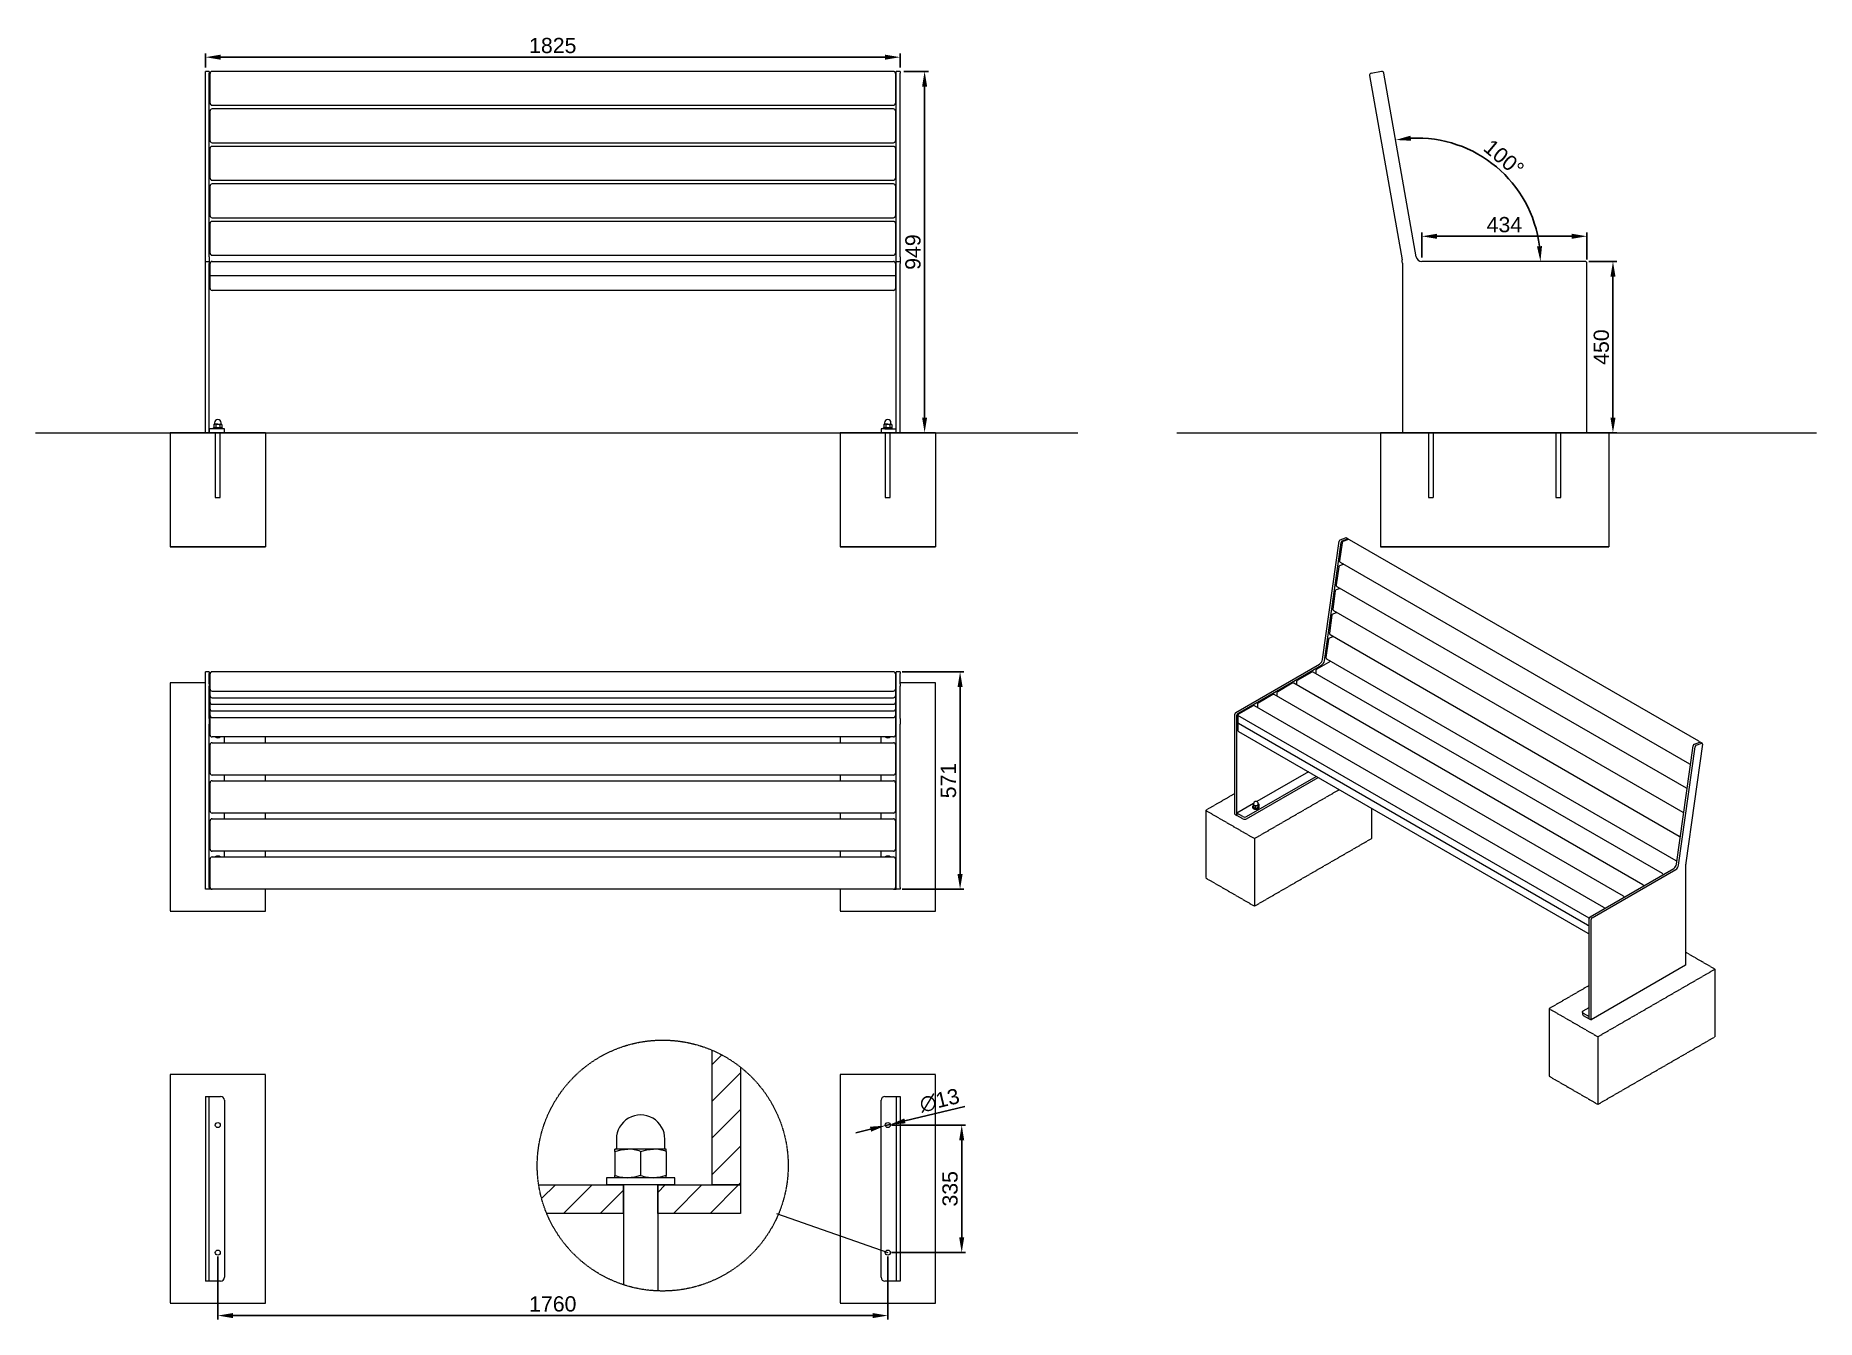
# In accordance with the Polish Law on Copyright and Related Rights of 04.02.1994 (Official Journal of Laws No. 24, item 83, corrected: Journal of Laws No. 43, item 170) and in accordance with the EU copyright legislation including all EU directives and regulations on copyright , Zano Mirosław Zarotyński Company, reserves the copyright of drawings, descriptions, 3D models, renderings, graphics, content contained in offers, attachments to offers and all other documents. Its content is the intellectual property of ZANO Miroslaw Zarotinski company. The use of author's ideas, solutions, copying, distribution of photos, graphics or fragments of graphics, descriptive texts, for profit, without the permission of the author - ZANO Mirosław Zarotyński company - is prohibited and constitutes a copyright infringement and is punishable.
# Model space of a CAD drawing. Header units: millimetres. Extents: x -314 to 4364, y 496 to 3869.
import ezdxf

# ---------------------------------------------------------------- set-up
doc = ezdxf.new("R2010")
doc.units = ezdxf.units.MM
doc.linetypes.add('HIDDEN', pattern=[1.905, 1.27, -0.635])
for name, color, linetype, lineweight in [('ZANO_R', 7, 'Continuous', 0), ('ZANO_R_przerywana', 7, 'HIDDEN', 0), ('ZANO_W', 1, 'Continuous', 0)]:
    doc.layers.add(name, color=color, linetype=linetype, lineweight=lineweight)
doc.styles.get("Standard").update_dxf_attribs({"font": 'ARIALUNI.TTF'})
doc.dimstyles.new('pl i ang', dxfattribs={"dimtxt": 50, "dimasz": 50, "dimexe": 1.25, "dimexo": 0.625, "dimgap": 10, "dimtad": 1, "dimtoh": 1, "dimtxsty": 'Standard', "dimcen": 2.5, "dimclrd": 1, "dimclre": 1, "dimclrt": 1, "dimadec": 0, "dimazin": 0, "dimtfac": 1, "dimtmove": 0, "dimatfit": 3, "dimfxl": 1, "dimarcsym": 1})

# ---------------------------------------------------------------- blocks, each defined once
blk = doc.blocks.new('*D404')
at = {"layer": 'ZANO_W', "color": 1, "lineweight": -2}
for p, q in [((3766.6, 3275.4), (3839.8, 3275.4)), ((3829.8, 3235.4), (3829.8, 2865.4)), ((3771.6, 2825.4), (3839.8, 2825.4))]:
    blk.add_line(p, q, dxfattribs=at)
at = {"layer": 'ZANO_W', "color": 1}
for points in [[(3836.5, 3235.4), (3823.2, 3235.4), (3829.8, 3275.4)], [(3823.2, 2865.4), (3836.5, 2865.4), (3829.8, 2825.4)]]:
    blk.add_solid(points, dxfattribs=at)
at = {"layer": 'ZANO_W', "color": 1, "insert": (3799.4, 3050.4), "char_height": 40, "attachment_point": 5, "rotation": 90}
blk.add_mtext('450', dxfattribs=at)
blk = doc.blocks.new('*D406')
at = {"layer": 'ZANO_W', "color": 1, "lineweight": -2}
for p, q in [((1967.2, 3774.6), (2031.5, 3774.6)), ((2021.5, 3734.6), (2021.5, 2865.4)), ((1967.2, 2825.4), (2031.5, 2825.4))]:
    blk.add_line(p, q, dxfattribs=at)
at = {"layer": 'ZANO_W', "color": 1}
for points in [[(2028.2, 3734.6), (2014.9, 3734.6), (2021.5, 3774.6)], [(2014.9, 2865.4), (2028.2, 2865.4), (2021.5, 2825.4)]]:
    blk.add_solid(points, dxfattribs=at)
at = {"layer": 'ZANO_W', "color": 1, "insert": (1991.1, 3300), "char_height": 40, "attachment_point": 5, "rotation": 90}
blk.add_mtext('949', dxfattribs=at)
blk = doc.blocks.new('*D407')
at = {"layer": 'ZANO_W', "color": 1, "lineweight": -2}
blk.add_arc((3315.1, 3275.4), 324.2, 7.0739, 92.9261, dxfattribs=at)
at = {"layer": 'ZANO_W', "color": 1}
for points in [[(3297.8, 3605.8), (3299.3, 3592.5), (3258.9, 3594.6)], [(3630.2, 3314.9), (3643.5, 3315.7), (3639.3, 3275.4)]]:
    blk.add_solid(points, dxfattribs=at)
at = {"layer": 'ZANO_W', "color": 1, "insert": (3543.2, 3547.1), "char_height": 40, "attachment_point": 5, "rotation": 320}
blk.add_mtext('100%%d', dxfattribs=at)
blk = doc.blocks.new('*D408')
at = {"layer": 'ZANO_W', "color": 1, "lineweight": -2}
for p, q in [((3327.7, 3285.4), (3327.7, 3351.5)), ((3367.7, 3341.5), (3721.6, 3341.5)), ((3761.6, 3280.4), (3761.6, 3351.5))]:
    blk.add_line(p, q, dxfattribs=at)
at = {"layer": 'ZANO_W', "color": 1}
for points in [[(3367.7, 3348.2), (3367.7, 3334.8), (3327.7, 3341.5)], [(3721.6, 3334.8), (3721.6, 3348.2), (3761.6, 3341.5)]]:
    blk.add_solid(points, dxfattribs=at)
at = {"layer": 'ZANO_W', "color": 1, "insert": (3544.6, 3371.9), "char_height": 40, "attachment_point": 5}
blk.add_mtext('434', dxfattribs=at)
blk = doc.blocks.new('*D409')
at = {"layer": 'ZANO_W', "color": 1, "lineweight": -2}
for p, q in [((132.2, 3784.6), (132.2, 3822)), ((172.2, 3812), (1917.2, 3812)), ((1957.2, 3784.6), (1957.2, 3822))]:
    blk.add_line(p, q, dxfattribs=at)
at = {"layer": 'ZANO_W', "color": 1}
for points in [[(172.2, 3818.7), (172.2, 3805.4), (132.2, 3812)], [(1917.2, 3805.4), (1917.2, 3818.7), (1957.2, 3812)]]:
    blk.add_solid(points, dxfattribs=at)
at = {"layer": 'ZANO_W', "color": 1, "insert": (1044.7, 3842.5), "char_height": 40, "attachment_point": 5}
blk.add_mtext('1825', dxfattribs=at)
blk = doc.blocks.new('*D410')
at = {"layer": 'ZANO_W', "color": 1, "lineweight": -2}
for p, q in [((1962.2, 2197.3), (2124.7, 2197.3)), ((2114.7, 1666.1), (2114.7, 2157.3)), ((1962.2, 1626.1), (2124.7, 1626.1))]:
    blk.add_line(p, q, dxfattribs=at)
at = {"layer": 'ZANO_W', "color": 1}
for points in [[(2121.4, 2157.3), (2108, 2157.3), (2114.7, 2197.3)], [(2108, 1666.1), (2121.4, 1666.1), (2114.7, 1626.1)]]:
    blk.add_solid(points, dxfattribs=at)
at = {"layer": 'ZANO_W', "color": 1, "insert": (2084.3, 1911.7), "char_height": 40, "attachment_point": 5, "rotation": 90}
blk.add_mtext('571', dxfattribs=at)
blk = doc.blocks.new('*D411')
at = {"layer": 'ZANO_W', "color": 1, "lineweight": -2}
for p, q in [((2127.2, 1055.6), (1969.9, 1017.5)), ((1879.5, 995.7), (1840.6, 986.3)), ((1918.4, 1005.1), (1931, 1008.1))]:
    blk.add_line(p, q, dxfattribs=at)
at = {"layer": 'ZANO_W', "color": 1}
for points in [[(1881.1, 989.2), (1877.9, 1002.2), (1918.4, 1005.1)], [(1968.3, 1024), (1971.4, 1011.1), (1931, 1008.1)]]:
    blk.add_solid(points, dxfattribs=at)
at = {"layer": 'ZANO_W', "color": 1, "insert": (2060.8, 1071.1), "char_height": 40, "attachment_point": 5, "rotation": 13.5919}
blk.add_mtext('∅13', dxfattribs=at)
blk = doc.blocks.new('*D412')
at = {"layer": 'ZANO_W', "color": 1, "lineweight": -2}
for p, q in [((1934.7, 1006.6), (2129, 1006.6)), ((2119, 711.6), (2119, 966.6)), ((1934.7, 671.6), (2129, 671.6))]:
    blk.add_line(p, q, dxfattribs=at)
at = {"layer": 'ZANO_W', "color": 1}
for points in [[(2125.6, 966.6), (2112.3, 966.6), (2119, 1006.6)], [(2112.3, 711.6), (2125.6, 711.6), (2119, 671.6)]]:
    blk.add_solid(points, dxfattribs=at)
at = {"layer": 'ZANO_W', "color": 1, "insert": (2088.5, 839.1), "char_height": 40, "attachment_point": 5, "rotation": 90}
blk.add_mtext('335', dxfattribs=at)
blk = doc.blocks.new('*D413')
at = {"layer": 'ZANO_W', "color": 1, "lineweight": -2}
for p, q in [((164.7, 661.6), (164.7, 496.1)), ((1924.7, 661.6), (1924.7, 496.1)), ((1884.7, 506.1), (204.7, 506.1))]:
    blk.add_line(p, q, dxfattribs=at)
at = {"layer": 'ZANO_W', "color": 1}
for points in [[(204.7, 512.8), (204.7, 499.4), (164.7, 506.1)], [(1884.7, 499.4), (1884.7, 512.8), (1924.7, 506.1)]]:
    blk.add_solid(points, dxfattribs=at)
at = {"layer": 'ZANO_W', "color": 1, "insert": (1044.7, 536.5), "char_height": 40, "attachment_point": 5}
blk.add_mtext('1760', dxfattribs=at)

msp = doc.modelspace()

# ---------------------------------------------------------------- linework, layer by layer
at = {"layer": 'ZANO_R'}
for p, q in [((142.2, 3774.6), (132.2, 3774.6)), ((132.2, 3770.4), (132.2, 3774.6)), ((132.2, 3287.8), (132.2, 3770.4)), ((142.2, 3774.6), (142.2, 3770.4)), ((142.2, 3287.8), (142.2, 3770.4)), ((144.7, 3695.7), (144.7, 3769.6)), ((1939.7, 3774.6), (149.7, 3774.6)), ((1944.7, 3769.6), (1944.7, 3695.7)), ((1957.2, 3774.6), (1947.2, 3774.6)), ((1947.2, 3770.4), (1947.2, 3774.6)), ((1947.2, 3287.8), (1947.2, 3770.4)), ((1957.2, 3774.6), (1957.2, 3770.4)), ((1957.2, 3287.8), (1957.2, 3770.4)), ((3190.4, 3763.8), (3275.8, 3279.7)), ((3222.1, 3774.5), (3194.5, 3769.6)), ((3313, 3287.8), (3227.9, 3770.4)), ((144.7, 3690.9), (144.7, 3695.7)), ((1944.7, 3695.7), (1944.7, 3690.9)), ((144.7, 3597.2), (144.7, 3671.1)), ((149.7, 3685.9), (1939.7, 3685.9)), ((1939.7, 3676.1), (149.7, 3676.1)), ((1944.7, 3671.1), (1944.7, 3597.2)), ((144.7, 3592.4), (144.7, 3597.2)), ((144.7, 3498.8), (144.7, 3572.6)), ((149.7, 3587.4), (1939.7, 3587.4)), ((1939.7, 3577.6), (149.7, 3577.6)), ((1944.7, 3597.2), (1944.7, 3592.4)), ((1944.7, 3572.6), (1944.7, 3498.8)), ((144.7, 3493.9), (144.7, 3498.8)), ((144.7, 3400.3), (144.7, 3474.1)), ((149.7, 3488.9), (1939.7, 3488.9)), ((1939.7, 3479.1), (149.7, 3479.1)), ((1944.7, 3498.8), (1944.7, 3493.9)), ((1944.7, 3474.1), (1944.7, 3400.3)), ((144.7, 3395.4), (144.7, 3400.3)), ((144.7, 3301.8), (144.7, 3375.7)), ((149.7, 3390.4), (1939.7, 3390.4)), ((1939.7, 3380.7), (149.7, 3380.7)), ((1944.7, 3400.3), (1944.7, 3395.4)), ((1944.7, 3375.7), (1944.7, 3301.8)), ((132.2, 3275.4), (132.2, 3287.8)), ((132.2, 3275.4), (142.2, 3275.4)), ((132.2, 3270.4), (132.2, 3275.4)), ((142.2, 3287.8), (142.2, 3275.4)), ((142.2, 3275.4), (142.2, 3270.4)), ((144.7, 3296.9), (144.7, 3301.8)), ((149.7, 3291.9), (1939.7, 3291.9)), ((149.7, 3275.4), (1939.7, 3275.4)), ((1944.7, 3301.8), (1944.7, 3296.9)), ((1947.2, 3275.4), (1947.2, 3287.8)), ((1947.2, 3275.4), (1957.2, 3275.4)), ((1947.2, 3270.4), (1947.2, 3275.4)), ((1957.2, 3287.8), (1957.2, 3275.4)), ((1957.2, 3275.4), (1957.2, 3270.4)), ((3756.6, 3275.4), (3327.7, 3275.4)), ((132.2, 2825.4), (132.2, 3270.4)), ((142.2, 2825.4), (142.2, 3270.4)), ((144.7, 3237.4), (144.7, 3270.4)), ((149.7, 3237.4), (144.7, 3237.4)), ((144.7, 3204.4), (144.7, 3237.4)), ((1939.7, 3237.4), (149.7, 3237.4)), ((1944.7, 3237.4), (1939.7, 3237.4)), ((1944.7, 3270.4), (1944.7, 3237.4)), ((1944.7, 3237.4), (1944.7, 3204.4)), ((1947.2, 2825.4), (1947.2, 3270.4)), ((1957.2, 2825.4), (1957.2, 3270.4)), ((3276.6, 3271), (3276.6, 2825.4)), ((3761.6, 2825.4), (3761.6, 3270.4)), ((1939.7, 3199.4), (149.7, 3199.4)), ((-313.9, 2825.4), (2424.3, 2825.4)), ((39.7, 2825.4), (289.7, 2825.4)), ((289.7, 2825.4), (39.7, 2825.4)), ((142.2, 2835.4), (142.2, 2825.4)), ((172.2, 2835.4), (142.2, 2835.4)), ((152.7, 2837.9), (152.7, 2835.4)), ((152.7, 2837.9), (176.7, 2837.9)), ((155.7, 2847.9), (154.3, 2847.1)), ((154.3, 2847.1), (154.3, 2838.7)), ((154.3, 2838.7), (155.7, 2837.9)), ((155.7, 2847.9), (156.9, 2847.9)), ((156.2, 2851.4), (156.2, 2848.1)), ((164.7, 2847.9), (156.9, 2847.9)), ((158.2, 2825.4), (171.2, 2825.4)), ((158.2, 2825.4), (171.2, 2825.4)), ((159.5, 2847.1), (159.5, 2838.7)), ((164.7, 2847.9), (172.5, 2847.9)), ((169.9, 2847.1), (169.9, 2838.7)), ((182.2, 2835.4), (172.2, 2835.4)), ((172.5, 2847.9), (173.7, 2847.9)), ((173.2, 2848.1), (173.2, 2851.4)), ((175.1, 2847.1), (173.7, 2847.9)), ((173.7, 2837.9), (175.1, 2838.7)), ((175.1, 2847.1), (175.1, 2838.7)), ((176.7, 2835.4), (176.7, 2837.9)), ((182.2, 2825.4), (182.2, 2835.4)), ((1799.7, 2825.4), (2049.7, 2825.4)), ((2049.7, 2825.4), (1799.7, 2825.4)), ((1907.2, 2835.4), (1907.2, 2825.4)), ((1917.2, 2835.4), (1907.2, 2835.4)), ((1912.7, 2837.9), (1912.7, 2835.4)), ((1912.7, 2837.9), (1936.7, 2837.9)), ((1915.7, 2847.9), (1914.3, 2847.1)), ((1914.3, 2847.1), (1914.3, 2838.7)), ((1914.3, 2838.7), (1915.7, 2837.9)), ((1915.7, 2847.9), (1916.9, 2847.9)), ((1916.2, 2851.4), (1916.2, 2848.1)), ((1924.7, 2847.9), (1916.9, 2847.9)), ((1917.2, 2835.4), (1947.2, 2835.4)), ((1918.2, 2825.4), (1931.2, 2825.4)), ((1918.2, 2825.4), (1931.2, 2825.4)), ((1919.5, 2847.1), (1919.5, 2838.7)), ((1924.7, 2847.9), (1932.5, 2847.9)), ((1929.9, 2847.1), (1929.9, 2838.7)), ((1932.5, 2847.9), (1933.7, 2847.9)), ((1933.2, 2848.1), (1933.2, 2851.4)), ((1935.1, 2847.1), (1933.7, 2847.9)), ((1933.7, 2837.9), (1935.1, 2838.7)), ((1935.1, 2847.1), (1935.1, 2838.7)), ((1936.7, 2835.4), (1936.7, 2837.9)), ((1947.2, 2825.4), (1947.2, 2835.4)), ((2684.3, 2825.4), (4364.2, 2825.4)), ((3219.1, 2825.4), (3819.1, 2825.4)), ((3819.1, 2825.4), (3219.1, 2825.4)), ((3358.1, 2825.4), (3345.1, 2825.4)), ((3693.1, 2825.4), (3680.1, 2825.4)), ((3066.7, 2229.4), (3110.3, 2540.3)), ((3071.8, 2226.4), (3115.4, 2537.3)), ((3118.2, 2536.5), (3111.5, 2489)), ((3113.3, 2544.4), (3127.4, 2549.7)), ((3118.4, 2541.4), (3132.5, 2546.7)), ((3134.7, 2544.7), (3120.5, 2539.4)), ((3133.9, 2546.7), (3128.8, 2549.6)), ((4055.3, 2014.8), (3137.8, 2544.5)), ((3122.5, 2480.1), (3111.6, 2476)), ((3113.3, 2485.3), (4030.8, 1955.7)), ((3109.3, 2473.1), (3102.6, 2425.5)), ((3100.4, 2409.7), (3093.7, 2362.1)), ((3113.6, 2416.6), (3102.7, 2412.6)), ((3104.4, 2421.9), (4021.9, 1892.2)), ((3091.5, 2346.3), (3084.8, 2298.7)), ((3104.7, 2353.2), (3093.8, 2349.1)), ((3095.5, 2358.5), (4013, 1828.8)), ((3086.6, 2295), (4004.1, 1765.4)), ((3082.6, 2282.8), (3075.9, 2235.3)), ((3095.8, 2289.8), (3084.9, 2285.7)), ((2839.3, 2090.8), (3059.1, 2217.7)), ((2844.4, 2087.8), (3064.2, 2214.7)), ((3049.7, 2201), (3049.7, 2192.5)), ((3088.4, 2225.5), (3051.5, 2204.2)), ((3077.7, 2231.6), (3995.2, 1702)), ((142.2, 2197.3), (132.2, 2197.3)), ((132.2, 2193.2), (132.2, 2197.3)), ((132.2, 2165.6), (132.2, 2193.2)), ((132.2, 2159.8), (132.2, 2165.6)), ((132.2, 2074.7), (132.2, 2159.8)), ((142.2, 2197.3), (142.2, 2193.2)), ((142.2, 2165.6), (142.2, 2193.2)), ((144.7, 2168.6), (142.2, 2168.6)), ((142.2, 2165.6), (142.2, 2159.8)), ((142.2, 2074.7), (142.2, 2159.8)), ((144.7, 2164.8), (144.7, 2192.3)), ((144.7, 2151.7), (144.7, 2164.8)), ((1939.7, 2197.3), (149.7, 2197.3)), ((1944.7, 2192.3), (1944.7, 2164.8)), ((1947.2, 2168.6), (1944.7, 2168.6)), ((1944.7, 2164.8), (1944.7, 2151.7)), ((1957.2, 2197.3), (1947.2, 2197.3)), ((1947.2, 2193.2), (1947.2, 2197.3)), ((1947.2, 2165.6), (1947.2, 2193.2)), ((1947.2, 2159.8), (1947.2, 2165.6)), ((1947.2, 2074.7), (1947.2, 2159.8)), ((1957.2, 2197.3), (1957.2, 2193.2)), ((1957.2, 2165.6), (1957.2, 2193.2)), ((1957.2, 2165.6), (1957.2, 2159.8)), ((1957.2, 2074.7), (1957.2, 2159.8)), ((2987.4, 2167.2), (2949, 2145)), ((3908.6, 1637.5), (2991.1, 2167.2)), ((2998.4, 2171.4), (2998.4, 2162.9)), ((3038.7, 2196.8), (3000.2, 2174.6)), ((3959.8, 1667.1), (3042.3, 2196.8)), ((144.7, 2111.1), (142.2, 2111.1)), ((144.7, 2147.4), (144.7, 2151.7)), ((144.7, 2134.4), (144.7, 2147.4)), ((144.7, 2130), (144.7, 2134.4)), ((144.7, 2117), (144.7, 2130)), ((144.7, 2112.7), (144.7, 2117)), ((144.7, 2099.6), (144.7, 2112.7)), ((149.7, 2146.7), (1939.7, 2146.7)), ((149.7, 2129.4), (1939.7, 2129.4)), ((149.7, 2112), (1939.7, 2112)), ((1944.7, 2151.7), (1944.7, 2147.4)), ((1944.7, 2147.4), (1944.7, 2134.4)), ((1944.7, 2134.4), (1944.7, 2130)), ((1944.7, 2130), (1944.7, 2117)), ((1944.7, 2117), (1944.7, 2112.7)), ((1944.7, 2112.7), (1944.7, 2099.6)), ((1944.7, 2111.1), (1947.2, 2111.1)), ((2884.9, 2108), (2846.5, 2085.8)), ((3806, 1578.3), (2888.5, 2108)), ((2895.9, 2112.2), (2895.9, 2103.7)), ((2936.2, 2137.6), (2897.7, 2115.4)), ((3857.3, 1607.9), (2939.8, 2137.6)), ((2947.2, 2141.8), (2947.2, 2133.3)), ((132.2, 2060), (132.2, 2074.7)), ((132.2, 1631.1), (132.2, 2060)), ((142.2, 2074.7), (142.2, 2060)), ((142.2, 1631.1), (142.2, 2060)), ((144.7, 2095.3), (144.7, 2099.6)), ((144.7, 2082.3), (144.7, 2095.3)), ((144.7, 2031.1), (144.7, 2082.3)), ((149.7, 2094.6), (1939.7, 2094.6)), ((149.7, 2077.3), (1939.7, 2077.3)), ((1944.7, 2099.6), (1944.7, 2095.3)), ((1944.7, 2095.3), (1944.7, 2082.3)), ((1944.7, 2082.3), (1944.7, 2031.1)), ((1947.2, 2060), (1947.2, 2074.7)), ((1947.2, 1631.1), (1947.2, 2060)), ((1957.2, 2074.7), (1957.2, 2060)), ((1957.2, 1631.1), (1957.2, 2060)), ((2836.8, 1823), (2836.8, 2086.4)), ((2841.9, 1820), (2841.9, 2083.4)), ((2844.7, 2082.7), (2844.7, 2063.1)), ((3767.2, 1550.1), (2844.7, 2082.7)), ((2844.7, 2063.1), (2844.7, 2043.6)), ((3763.2, 1532), (2845.7, 2061.6)), ((1939.7, 2026.1), (149.7, 2026.1)), ((182.2, 2011.1), (182.2, 2026.1)), ((1907.2, 2011.1), (1907.2, 2026.1)), ((2846.5, 2040.5), (3764, 1510.8)), ((4043.6, 2007.3), (4057.7, 2012.6)), ((4064.2, 2009.6), (4059.1, 2012.6)), ((144.7, 1931.1), (144.7, 2006.1)), ((149.7, 2011.1), (1939.7, 2011.1)), ((1944.7, 2006.1), (1944.7, 1931.1)), ((3997, 1692.3), (4040.6, 2003.2)), ((4002.1, 1689.4), (4045.8, 2000.3)), ((4064.9, 2007.4), (4021.2, 1695.6)), ((4048.7, 2004.4), (4062.9, 2009.7)), ((1939.7, 1926.1), (149.7, 1926.1)), ((182.2, 1911.1), (182.2, 1926.1)), ((1907.2, 1911.1), (1907.2, 1926.1)), ((2867.5, 1817), (3050.5, 1922.7)), ((2867.5, 1811.1), (3055.6, 1919.7)), ((3030, 1934.5), (2894.7, 1856.4)), ((4033.9, 1955.4), (4033.9, 1955.4)), ((144.7, 1831.1), (144.7, 1906.1)), ((149.7, 1911.1), (1939.7, 1911.1)), ((1944.7, 1906.1), (1944.7, 1831.1)), ((4025, 1892), (4025, 1892)), ((1939.7, 1826.1), (149.7, 1826.1)), ((182.2, 1811.1), (182.2, 1826.1)), ((1907.2, 1811.1), (1907.2, 1826.1)), ((2885.7, 1851.2), (2841.9, 1825.9)), ((2857.3, 1817), (2841.9, 1825.9)), ((2841.9, 1825.9), (2841.9, 1820)), ((2883.2, 1842.9), (2883.2, 1841.5)), ((2884.6, 1847.3), (2884.6, 1842.3)), ((2885.7, 1850.1), (2885.6, 1849.8)), ((2885.7, 1850.1), (2885.6, 1849.8)), ((2885.7, 1850.9), (2885.7, 1849)), ((2889.9, 1844.2), (2889.9, 1839.2)), ((2897.2, 1845.3), (2897.2, 1840.3)), ((2898, 1849), (2898, 1850.9)), ((2899.1, 1849.5), (2899.1, 1844.5)), ((2900.6, 1841.5), (2900.6, 1842.9)), ((4016.1, 1828.6), (4016.1, 1828.6)), ((144.7, 1731.1), (144.7, 1806.1)), ((149.7, 1811.1), (1939.7, 1811.1)), ((1944.7, 1806.1), (1944.7, 1731.1)), ((2836.8, 1823), (2841.9, 1820)), ((2857.3, 1811.1), (2841.9, 1820)), ((4007.2, 1765.1), (4007.2, 1765.1)), ((144.7, 1631.1), (144.7, 1706.1)), ((1939.7, 1726.1), (149.7, 1726.1)), ((149.7, 1711.1), (1939.7, 1711.1)), ((182.2, 1711.1), (182.2, 1726.1)), ((1907.2, 1711.1), (1907.2, 1726.1)), ((1944.7, 1706.1), (1944.7, 1631.1)), ((3998.3, 1701.7), (3998.3, 1701.7)), ((4020.8, 1690.2), (4020.8, 1426.5)), ((3769.6, 1553.7), (3989.4, 1680.6)), ((3774.8, 1550.8), (3994.6, 1677.7)), ((132.2, 1626.1), (132.2, 1631.1)), ((142.2, 1626.1), (132.2, 1626.1)), ((142.2, 1631.1), (142.2, 1626.1)), ((149.7, 1626.1), (142.2, 1626.1)), ((1939.7, 1626.1), (149.7, 1626.1)), ((1939.7, 1626.1), (1947.2, 1626.1)), ((1947.2, 1626.1), (1947.2, 1631.1)), ((1957.2, 1626.1), (1947.2, 1626.1)), ((1957.2, 1631.1), (1957.2, 1626.1)), ((3767.1, 1285.9), (3767.1, 1549.3)), ((3772.2, 1282.9), (3772.2, 1546.3)), ((4020.8, 1426.5), (3772.2, 1282.9)), ((3751.7, 1306.6), (3767.1, 1315.5)), ((3749.6, 1303.7), (3749.6, 1297.7)), ((3751.7, 1300.7), (3767.1, 1291.8)), ((3751.7, 1294.8), (3767.1, 1285.9)), ((3767.1, 1285.9), (3767.1, 1291.8)), ((3767.1, 1285.9), (3772.2, 1282.9)), ((1463, 1203.3), (1463, 849.6)), ((1463, 1164.7), (1489.1, 1190.8)), ((1463, 1068.5), (1538, 1143.5)), ((1538, 1158.7), (1538, 849.6)), ((132.2, 1081.6), (132.2, 596.6)), ((132.2, 1081.6), (142.2, 1081.6)), ((142.2, 596.6), (142.2, 1081.6)), ((142.2, 1081.6), (172.2, 1081.6)), ((1917.2, 1081.6), (1947.2, 1081.6)), ((1947.2, 1081.6), (1947.2, 596.6)), ((1947.2, 1081.6), (1957.2, 1081.6)), ((1957.2, 1081.6), (1957.2, 596.6)), ((182.2, 1071.6), (182.2, 606.6)), ((1463, 972.3), (1538, 1047.3)), ((1907.2, 606.6), (1907.2, 1071.6)), ((1208, 937.3), (1208, 943.4)), ((1241.8, 943.4), (1208, 943.4)), ((1208, 937.3), (1224.5, 941.7)), ((1208, 937.3), (1208, 874.4)), ((1211.8, 969.6), (1211.8, 945.2)), ((1224.5, 941.7), (1241.8, 943.4)), ((1309.3, 943.4), (1241.8, 943.4)), ((1275.5, 937.3), (1292, 941.7)), ((1275.5, 937.3), (1275.5, 874.4)), ((1292, 941.7), (1309.3, 943.4)), ((1343, 943.4), (1309.3, 943.4)), ((1339.3, 945.2), (1339.3, 969.6)), ((1343, 937.3), (1343, 943.4)), ((1343, 937.3), (1343, 874.4)), ((1463, 876), (1538, 951)), ((1007.7, 849.8), (1230.5, 849.6)), ((1015.5, 813.4), (1051.9, 849.8)), ((1072.9, 774.6), (1148, 849.7)), ((1185.5, 868.4), (1185.5, 849.6)), ((1365.5, 868.4), (1185.5, 868.4)), ((1365.5, 849.6), (1185.5, 849.6)), ((1208, 868.4), (1208, 874.4)), ((1230.5, 774.6), (1230.5, 849.6)), ((1230.5, 849.6), (1230.5, 587.1)), ((1259, 870), (1241.8, 868.4)), ((1275.5, 874.4), (1259, 870)), ((1326.5, 870), (1309.3, 868.4)), ((1320.5, 774.6), (1320.5, 849.6)), ((1320.5, 849.6), (1538, 849.6)), ((1320.5, 849.6), (1320.5, 570.8)), ((1320.5, 829.8), (1340.4, 849.6)), ((1343, 874.4), (1326.5, 870)), ((1343, 868.4), (1343, 874.4)), ((1361.6, 774.6), (1436.6, 849.6)), ((1365.5, 849.6), (1365.5, 868.4)), ((1457.8, 774.6), (1532.8, 849.6)), ((1538, 849.6), (1463, 849.6)), ((1532.8, 849.6), (1538, 854.8)), ((1169.2, 774.6), (1230.5, 836)), ((1230.5, 774.6), (1027.2, 774.6)), ((1538, 774.6), (1320.5, 774.6)), ((142.2, 596.6), (132.2, 596.6)), ((172.2, 596.6), (142.2, 596.6)), ((1947.2, 596.6), (1917.2, 596.6)), ((1957.2, 596.6), (1947.2, 596.6))]:
    msp.add_line(p, q, dxfattribs=at)
at = {"layer": 'ZANO_R', "flags": 128}
for points in [[(154.3, 2847.1), (155.6, 2847.6), (156.9, 2847.9)], [(159.5, 2838.7), (158.2, 2838.1), (156.9, 2837.9)], [(159.5, 2847.1), (163.3, 2847.8), (164.7, 2847.9)], [(164.7, 2837.9), (163.3, 2837.9), (159.5, 2838.7)], [(164.7, 2847.9), (168.7, 2847.4), (169.9, 2847.1)], [(169.9, 2838.7), (168.7, 2838.4), (164.7, 2837.9)], [(169.9, 2847.1), (171.2, 2847.6), (172.5, 2847.9)], [(175.1, 2838.7), (173.8, 2838.1), (172.5, 2837.9)], [(1914.3, 2847.1), (1915.6, 2847.6), (1916.9, 2847.9)], [(1919.5, 2838.7), (1918.2, 2838.1), (1916.9, 2837.9)], [(1919.5, 2847.1), (1923.3, 2847.8), (1924.7, 2847.9)], [(1924.7, 2837.9), (1923.3, 2837.9), (1919.5, 2838.7)], [(1924.7, 2847.9), (1928.7, 2847.4), (1929.9, 2847.1)], [(1929.9, 2838.7), (1928.7, 2838.4), (1924.7, 2837.9)], [(1929.9, 2847.1), (1931.2, 2847.6), (1932.5, 2847.9)], [(1935.1, 2838.7), (1933.8, 2838.1), (1932.5, 2837.9)], [(3134.7, 2544.7), (3134.7, 2545.1), (3134.6, 2545.6), (3134.4, 2546.1), (3134.2, 2546.4), (3133.9, 2546.7), (3133.5, 2546.8), (3133, 2546.8), (3132.5, 2546.7)], [(4064.9, 2007.4), (4065, 2008), (4064.9, 2008.6), (4064.8, 2009), (4064.5, 2009.4), (4064.2, 2009.6), (4063.8, 2009.8), (4063.3, 2009.8), (4062.9, 2009.7)], [(2884.6, 1845.7), (2884.5, 1845.6), (2883.8, 1844.9), (2883.4, 1844), (2883.2, 1843.2), (2883.2, 1842.3), (2883.6, 1841.4), (2884.1, 1840.6), (2885, 1839.9), (2886, 1839.2), (2887.2, 1838.7), (2888.5, 1838.3), (2890, 1838), (2891.5, 1837.9), (2893, 1838), (2894.5, 1838.1), (2895.9, 1838.5), (2897.1, 1839), (2898.3, 1839.5), (2899.2, 1840.2), (2899.9, 1841), (2899.9, 1841)], [(2883.2, 1841.5), (2883.2, 1840.8), (2883.6, 1840), (2884.1, 1839.1), (2885, 1838.4), (2886, 1837.8), (2887.2, 1837.2), (2888.5, 1836.8), (2890, 1836.6), (2891.5, 1836.4), (2893, 1836.5), (2894.5, 1836.7), (2895.9, 1837), (2897.1, 1837.5), (2898.3, 1838.1), (2899.2, 1838.8), (2899.9, 1839.5)], [(2884.6, 1847.3), (2886.6, 1846.6), (2887.2, 1846.2)], [(2887.2, 1840.3), (2886.6, 1840.7), (2884.6, 1842.3)], [(2898, 1849.7), (2898.1, 1849.5), (2898.2, 1848.8), (2898, 1848), (2897.6, 1847.3), (2897, 1846.7), (2896.1, 1846.1), (2895.1, 1845.7), (2893.9, 1845.4), (2892.7, 1845.2), (2891.4, 1845.2), (2890.1, 1845.3), (2888.9, 1845.6), (2887.9, 1846), (2886.9, 1846.5), (2886.2, 1847.2), (2885.8, 1847.9), (2885.5, 1848.6), (2885.6, 1849.3), (2885.7, 1849.7)], [(2885.7, 1849), (2885.8, 1848.4), (2886.1, 1847.7), (2886.7, 1847.1), (2887.5, 1846.5), (2888.5, 1846), (2889.7, 1845.7), (2890.9, 1845.5), (2892.2, 1845.5), (2893.5, 1845.6), (2894.7, 1845.8), (2895.7, 1846.2), (2896.6, 1846.8), (2897.3, 1847.4), (2897.8, 1848.1), (2898, 1848.8), (2898, 1849)], [(2887.2, 1846.2), (2889.3, 1844.7), (2889.9, 1844.2)], [(2889.9, 1839.2), (2889.3, 1839.4), (2887.2, 1840.3)], [(2889.9, 1844.2), (2891.7, 1844.8), (2893.5, 1845.2)], [(2897.2, 1840.3), (2895.4, 1839.7), (2893.5, 1839.3)], [(2897.2, 1845.3), (2897.7, 1846.7), (2898.2, 1847.9)], [(2898, 1850.4), (2898.5, 1850.1), (2899.1, 1849.5)], [(2899.1, 1844.5), (2898.7, 1843.2), (2898.2, 1842)], [(3751.7, 1300.7), (3750.8, 1301.3), (3750.1, 1302.1), (3749.7, 1302.8), (3749.6, 1303.7), (3749.7, 1304.5), (3750.1, 1305.3), (3750.8, 1306), (3751.7, 1306.6)]]:
    msp.add_lwpolyline(points, dxfattribs=at)
at = {"layer": 'ZANO_R'}
msp.add_lwpolyline([(1538, 849.6), (1538, 774.6)], dxfattribs=at)
for centre in [(164.7, 1006.6), (1924.7, 1006.6), (164.7, 671.6), (1924.7, 671.6)]:
    msp.add_circle(centre, 6.5, dxfattribs=at)
for centre, radius, start, end in [((149.7, 3769.6), 5, 90, 180), ((1939.7, 3769.6), 5, 0, 90), ((3195.4, 3764.7), 5, 100, 190), ((3222.9, 3769.6), 5, 10, 100), ((149.7, 3690.9), 5, 180, 270), ((149.7, 3671.1), 5, 90, 180), ((1939.7, 3690.9), 5, 270, 0), ((1939.7, 3671.1), 5, 0, 90), ((149.7, 3592.4), 5, 180, 270), ((149.7, 3572.6), 5, 90, 180), ((1939.7, 3592.4), 5, 270, 0), ((1939.7, 3572.6), 5, 0, 90), ((149.7, 3493.9), 5, 180, 270), ((149.7, 3474.1), 5, 90, 180), ((1939.7, 3493.9), 5, 270, 0), ((1939.7, 3474.1), 5, 0, 90), ((149.7, 3395.4), 5, 180, 270), ((149.7, 3375.7), 5, 90, 180), ((1939.7, 3395.4), 5, 270, 0), ((1939.7, 3375.7), 5, 0, 90), ((149.7, 3296.9), 5, 180, 270), ((149.7, 3270.4), 5, 90, 180), ((1939.7, 3296.9), 5, 270, 0), ((1939.7, 3270.4), 5, 0, 90), ((3226.6, 3271), 50, 0, 10), ((3327.7, 3290.4), 15, 190, 270), ((3756.6, 3270.4), 5, 0, 90), ((149.7, 3204.4), 5, 180, 270), ((1939.7, 3204.4), 5, 270, 0), ((164.7, 2851.4), 8.5, 0, 180), ((1924.7, 2851.4), 8.5, 0, 180), ((157, 2842.8), 4.95, 236.8547, 268.7615), ((155.9, 2848.1), 0.25, 270, 0), ((156.8, 2842.9), 4.95, 56.8603, 88.7534), ((172.6, 2842.8), 4.95, 236.857, 268.7607), ((172.4, 2842.9), 4.95, 56.8611, 88.7527), ((173.4, 2848.1), 0.25, 180, 270), ((1917, 2842.8), 4.95, 236.855, 268.7611), ((1915.9, 2848.1), 0.25, 270, 0), ((1916.8, 2842.9), 4.95, 56.8615, 88.753), ((1932.6, 2842.8), 4.95, 236.855, 268.7611), ((1932.4, 2842.9), 4.95, 56.8615, 88.753), ((1933.4, 2848.1), 0.25, 180, 270), ((3115.7, 2539.5), 5.41, 116.2139, 172.1597), ((3120.8, 2536.6), 5.41, 116.2139, 172.1597), ((3121.8, 2536), 3.62, 110.4893, 172.0121), ((3128.1, 2548.3), 1.54, 62.3114, 114.9632), ((3135.9, 2541.3), 3.62, 60.0027, 110.4893), ((3115.1, 2488.5), 3.62, 172.0121, 240.0027), ((3112.9, 2472.6), 3.62, 110.4893, 172.0121), ((3104, 2409.2), 3.62, 110.4893, 172.0121), ((3106.2, 2425), 3.62, 172.0121, 240.0027), ((3095.1, 2345.8), 3.62, 110.4893, 172.0121), ((3097.3, 2361.6), 3.62, 172.0121, 240.0027), ((3088.4, 2298.2), 3.62, 172.0121, 240.0027), ((3086.2, 2282.3), 3.62, 110.4893, 172.0121), ((3053.3, 2201), 3.62, 119.9973, 180), ((3049.9, 2231.9), 17, 302.8577, 351.3587), ((3055.1, 2229), 16.9, 302.7795, 351.4369), ((3079.5, 2234.8), 3.62, 172.0121, 240.0027), ((149.7, 2192.3), 5, 90, 180), ((1939.7, 2192.3), 5, 0, 90), ((2989.2, 2164), 3.62, 60.0027, 119.9973), ((3002.1, 2171.4), 3.62, 119.9973, 180), ((3040.5, 2193.6), 3.62, 60.0027, 119.9973), ((149.7, 2151.7), 5, 180, 270), ((149.7, 2134.4), 5, 180, 270), ((149.7, 2117), 5, 180, 270), ((1939.7, 2151.7), 5, 270, 0), ((1939.7, 2134.4), 5, 270, 0), ((1939.7, 2117), 5, 270, 0), ((2886.7, 2104.9), 3.62, 60.0027, 119.9973), ((2899.5, 2112.2), 3.62, 119.9973, 180), ((2938, 2134.4), 3.62, 60.0027, 119.9973), ((2950.8, 2141.8), 3.62, 119.9973, 180), ((149.7, 2099.6), 5, 180, 270), ((149.7, 2082.3), 5, 180, 270), ((1939.7, 2099.6), 5, 270, 0), ((1939.7, 2082.3), 5, 270, 0), ((2842.3, 2086.1), 5.57, 122.6053, 177.3945), ((2847.4, 2083.1), 5.57, 122.6053, 177.3945), ((2848.3, 2082.7), 3.62, 119.9973, 180), ((2846.5, 2063.3), 1.82, 185.6958, 245.625), ((149.7, 2031.1), 5, 180, 270), ((164.7, 2036.1), 12, 236.4427, 303.5573), ((1924.7, 2036.1), 12, 236.4427, 303.5573), ((1939.7, 2031.1), 5, 270, 0), ((2848.3, 2043.6), 3.62, 180, 240.0027), ((4053.4, 2011.7), 3.62, 10.8089, 60.0027), ((4058.4, 2011.2), 1.54, 62.3114, 114.9632), ((149.7, 2006.1), 5, 90, 180), ((1939.7, 2006.1), 5, 0, 90), ((4046, 2002.5), 5.41, 116.2139, 172.1597), ((4051.1, 1999.5), 5.41, 116.2139, 172.1597), ((149.7, 1931.1), 5, 180, 270), ((1939.7, 1931.1), 5, 270, 0), ((4032.6, 1958.8), 3.62, 240.0027, 290.4893), ((149.7, 1906.1), 5, 90, 180), ((1939.7, 1906.1), 5, 0, 90), ((4023.7, 1895.4), 3.62, 240.0027, 290.4893), ((149.7, 1831.1), 5, 180, 270), ((1939.7, 1831.1), 5, 270, 0), ((2905.5, 1840.8), 21.9, 155.6585, 162.8852), ((2888.3, 1848.9), 2.87, 160.5394, 249.2579), ((2891.9, 1850.9), 6.16, 0, 180), ((2891.8, 1855.1), 10, 242.6428, 279.771), ((2891.4, 1853.6), 14.5, 264.1639, 278.5748), ((2893.2, 1851.2), 5.96, 273.4346, 326.56), ((2895.7, 1830.9), 14.5, 84.1637, 98.575), ((2890.7, 1845.3), 8.21, 322.4065, 335.6574), ((2896.1, 1848.9), 2.31, 334.99, 32.259), ((2905.6, 1844.5), 8.2, 142.3963, 155.6707), ((2897.1, 1843), 3.39, 324.939, 53.4459), ((2897.3, 1841.5), 3.23, 322.555, 359.3344), ((4014.8, 1832), 3.62, 240.0027, 290.4893), ((149.7, 1806.1), 5, 90, 180), ((1939.7, 1806.1), 5, 0, 90), ((2862.4, 1826.9), 11.1, 242.6093, 297.3908), ((2862.4, 1821), 11.1, 242.6093, 297.3908), ((149.7, 1731.1), 5, 180, 270), ((1939.7, 1731.1), 5, 270, 0), ((4005.9, 1768.5), 3.62, 240.0027, 290.4893), ((149.7, 1706.1), 5, 90, 180), ((164.7, 1701.1), 12, 56.4427, 123.5573), ((1924.7, 1701.1), 12, 56.4427, 123.5573), ((1939.7, 1706.1), 5, 0, 90), ((3980.2, 1694.9), 17, 302.8577, 351.3587), ((3985.4, 1691.9), 16.9, 302.7795, 351.4369), ((3997, 1705.1), 3.62, 240.0027, 290.4893), ((4059.5, 1690.1), 38.7, 171.8616, 179.835), ((3906.7, 1634.4), 3.62, 9.3013, 60.0027), ((3958, 1664), 3.62, 9.3013, 60.0027), ((149.7, 1631.1), 5, 180, 270), ((1939.7, 1631.1), 5, 270, 0), ((3855.5, 1604.8), 3.62, 9.3013, 60.0027), ((3772.6, 1549), 5.57, 122.6053, 177.3945), ((3777.8, 1546.1), 5.57, 122.6053, 177.3945), ((3804.2, 1575.2), 3.62, 9.3013, 60.0027), ((3765.8, 1537), 5.61, 242.701, 283.1325), ((3765.8, 1513.9), 3.62, 240.0027, 290.7048), ((3753.2, 1298.1), 3.65, 185.6946, 245.6254), ((172.2, 1071.6), 10, 0, 90), ((1917.2, 1071.6), 10, 90, 180), ((1275.5, 969.6), 63.7, 359.9997, 180.0003), ((1209.9, 945.2), 1.88, 270.0029, 359.9902), ((1240.9, 841.1), 102.3, 70.227, 89.5168), ((1308.4, 841.1), 102.3, 70.227, 89.5168), ((1341.1, 945.2), 1.88, 180.0098, 269.9971), ((1242.6, 970.7), 102.3, 250.2279, 269.5163), ((1310.1, 970.7), 102.3, 250.2279, 269.5163), ((172.2, 606.6), 10, 270, 0), ((1917.2, 606.6), 10, 180, 270)]:
    msp.add_arc(centre, radius, start, end, dxfattribs=at)
at = {"layer": 'ZANO_R_przerywana'}
for p, q in [((39.7, 2825.4), (39.7, 2525.4)), ((39.7, 2825.4), (39.7, 2525.4)), ((158.2, 2825.4), (158.2, 2655.4)), ((171.2, 2655.4), (171.2, 2825.4)), ((289.7, 2825.4), (289.7, 2525.4)), ((289.7, 2825.4), (289.7, 2525.4)), ((1799.7, 2825.4), (1799.7, 2525.4)), ((1799.7, 2825.4), (1799.7, 2525.4)), ((1918.2, 2825.4), (1918.2, 2655.4)), ((1931.2, 2655.4), (1931.2, 2825.4)), ((2049.7, 2825.4), (2049.7, 2525.4)), ((2049.7, 2825.4), (2049.7, 2525.4)), ((3219.1, 2825.4), (3219.1, 2525.4)), ((3219.1, 2825.4), (3219.1, 2525.4)), ((3345.1, 2825.4), (3345.1, 2655.4)), ((3358.1, 2655.4), (3358.1, 2825.4)), ((3680.1, 2825.4), (3680.1, 2655.4)), ((3693.1, 2655.4), (3693.1, 2825.4)), ((3819.1, 2825.4), (3819.1, 2525.4)), ((3819.1, 2825.4), (3819.1, 2525.4)), ((158.2, 2655.4), (171.2, 2655.4)), ((158.2, 2655.4), (171.2, 2655.4)), ((1918.2, 2655.4), (1931.2, 2655.4)), ((1918.2, 2655.4), (1931.2, 2655.4)), ((3345.1, 2655.4), (3358.1, 2655.4)), ((3680.1, 2655.4), (3693.1, 2655.4)), ((39.7, 2525.4), (289.7, 2525.4)), ((289.7, 2525.4), (39.7, 2525.4)), ((1799.7, 2525.4), (2049.7, 2525.4)), ((2049.7, 2525.4), (1799.7, 2525.4)), ((3219.1, 2525.4), (3819.1, 2525.4)), ((3819.1, 2525.4), (3219.1, 2525.4)), ((39.7, 2168.6), (39.7, 1568.6)), ((132.2, 2168.6), (39.7, 2168.6)), ((2049.7, 2168.6), (1957.2, 2168.6)), ((2049.7, 1568.6), (2049.7, 2168.6)), ((289.7, 2011.1), (289.7, 2026.1)), ((1799.7, 2026.1), (1799.7, 2011.1)), ((289.7, 1911.1), (289.7, 1926.1)), ((1799.7, 1926.1), (1799.7, 1911.1)), ((2836.8, 1877.7), (2759.9, 1833.3)), ((2888, 1759.3), (3110.7, 1887.9)), ((289.7, 1811.1), (289.7, 1826.1)), ((1799.7, 1826.1), (1799.7, 1811.1)), ((2759.9, 1833.3), (2888, 1759.3)), ((2759.9, 1833.3), (2759.9, 1655.8)), ((3195.6, 1838.9), (3195.6, 1759.3)), ((2888, 1759.3), (2888, 1581.8)), ((2888, 1581.8), (3195.6, 1759.3)), ((289.7, 1711.1), (289.7, 1726.1)), ((1799.7, 1726.1), (1799.7, 1711.1)), ((2759.9, 1655.8), (2888, 1581.8)), ((289.7, 1568.6), (289.7, 1626.1)), ((1799.7, 1626.1), (1799.7, 1568.6)), ((39.7, 1568.6), (289.7, 1568.6)), ((1799.7, 1568.6), (2049.7, 1568.6)), ((4097.7, 1416.1), (4020.8, 1460.5)), ((3790.1, 1238.6), (4097.7, 1416.1)), ((4097.7, 1416.1), (4097.7, 1238.5)), ((3767.1, 1373.2), (3662, 1312.5)), ((3662, 1312.5), (3662, 1135)), ((3662, 1312.5), (3790.1, 1238.6)), ((3790.1, 1238.6), (3790.1, 1061)), ((3790.1, 1061), (4097.7, 1238.5)), ((39.7, 1139.1), (39.7, 539.1)), ((289.7, 1139.1), (39.7, 1139.1)), ((289.7, 539.1), (289.7, 1139.1)), ((1799.7, 1139.1), (1799.7, 539.1)), ((2049.7, 1139.1), (1799.7, 1139.1)), ((2049.7, 539.1), (2049.7, 1139.1)), ((3662, 1135), (3790.1, 1061)), ((39.7, 539.1), (289.7, 539.1)), ((1799.7, 539.1), (2049.7, 539.1))]:
    msp.add_line(p, q, dxfattribs=at)
at = {"layer": 'ZANO_R_przerywana', "color": 1}
msp.add_circle((1333.5, 900.2), 329.6, dxfattribs=at)
at = {"layer": 'ZANO_W'}
msp.add_lwpolyline([(1632.1, 773.9), (1924.7, 671.6)], dxfattribs=at)

# ---------------------------------------------------------------- dimensions: what is measured, and where the dimension line sits
for base, p1, p2, picture, middle in [((1957.2, 3812), (132.2, 3774.6), (1957.2, 3774.6), '*D409', (1044.7, 3842.5)), ((3761.6, 3341.5), (3327.7, 3275.4), (3761.6, 3270.4), '*D408', (3544.6, 3371.9)), ((164.7, 506.1), (1924.7, 671.6), (164.7, 671.6), '*D413', (1044.7, 536.5))]:
    dim = msp.add_linear_dim(base=base, p1=p1, p2=p2, dimstyle='pl i ang', override={"dimtxt": 40, "dimasz": 40, "dimexe": 10, "dimexo": 10, "dimtoh": 0, "dimdec": 0, "dimtdec": 0, "dimtmove": 1}, dxfattribs=at)
    dim.commit()
    dim.dimension.update_dxf_attribs({"geometry": picture, "text_midpoint": middle})
for base, p1, p2, picture, middle in [((2021.5, 2825.4), (1957.2, 3774.6), (1957.2, 2825.4), '*D406', (1991.1, 3300)), ((3829.8, 2825.4), (3756.6, 3275.4), (3761.6, 2825.4), '*D404', (3799.4, 3050.4)), ((2114.7, 2197.3), (1952.2, 1626.1), (1952.2, 2197.3), '*D410', (2084.3, 1911.7)), ((2119, 1006.6), (1924.7, 671.6), (1924.7, 1006.6), '*D412', (2088.5, 839.1))]:
    dim = msp.add_linear_dim(base=base, p1=p1, p2=p2, angle=90, dimstyle='pl i ang', override={"dimtxt": 40, "dimasz": 40, "dimexe": 10, "dimexo": 10, "dimtoh": 0, "dimdec": 0, "dimtdec": 0, "dimtmove": 1}, dxfattribs=at)
    dim.commit()
    dim.dimension.update_dxf_attribs({"geometry": picture, "text_midpoint": middle})
dim = msp.add_angular_dim_2l(base=(3586, 3453.5), line1=((3756.6, 3275.4), (3327.7, 3275.4)), line2=((3313, 3287.8), (3227.9, 3770.4)), dimstyle='pl i ang', override={"dimtxt": 40, "dimasz": 40, "dimexe": 10, "dimexo": 10, "dimtoh": 0, "dimdec": 0, "dimtdec": 0, "dimtmove": 1}, dxfattribs=at)
dim.commit()
dim.dimension.update_dxf_attribs({"geometry": '*D407', "text_midpoint": (3543.2, 3547.1)})
dim = msp.add_diameter_dim_2p(p1=(1918.4, 1005.1), p2=(1931, 1008.1), dimstyle='pl i ang', override={"dimtxt": 40, "dimasz": 40, "dimexe": 10, "dimexo": 10, "dimtoh": 0, "dimdec": 0, "dimtdec": 0, "dimtmove": 1}, dxfattribs=at)
dim.commit()
dim.dimension.update_dxf_attribs({"geometry": '*D411', "text_midpoint": (2060.8, 1071.1)})

doc.saveas('drawing.dxf')
